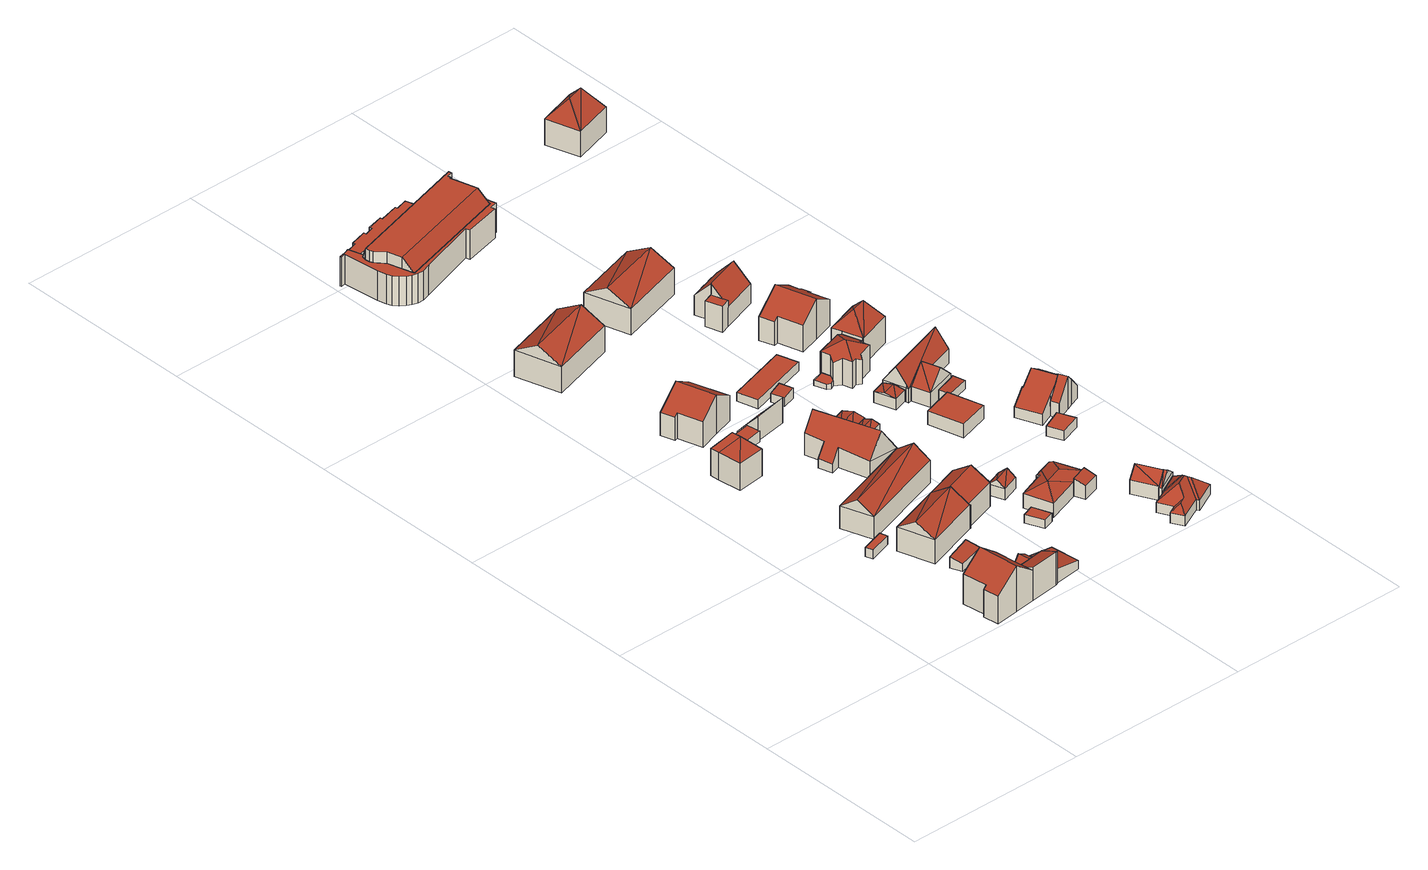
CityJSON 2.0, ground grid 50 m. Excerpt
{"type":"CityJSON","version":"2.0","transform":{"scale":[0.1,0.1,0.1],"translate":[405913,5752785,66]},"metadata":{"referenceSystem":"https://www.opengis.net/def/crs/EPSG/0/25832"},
"CityObjects":{
"building1":{"type":"Building","attributes":{"Gemeindeschluessel":"05515000","Geometrietyp2DReferenz":"3000","function":"31001_1310","roofType":"1000","measuredHeight":2.56},"geometry":[{"type":"Solid","lod":"2","boundaries":[[[[0,1,2,3]],[[4,5,1,0]],[[6,7,5,4]],[[8,9,7,6]],[[3,2,9,8]],[[6,4,0,3,8]],[[1,5,7,9,2]]]],"semantics":{"surfaces":[{"type":"WallSurface"},{"type":"RoofSurface"},{"type":"GroundSurface"}],"values":[[0,0,0,0,0,1,2]]}}]},
"building2":{"type":"Building","attributes":{"Gemeindeschluessel":"05515000","Geometrietyp2DReferenz":"3000","function":"31001_1000"},"address":[{"country":"Germany","locality":"Münster","thoroughfareNumber":"15","thoroughfareName":"Westfalenstraße"}],"children":["building2-1","building2-2","building2-3"]},
"building2-1":{"type":"BuildingPart","attributes":{"roofType":"3100","measuredHeight":5.2},"parents":["building2"],"geometry":[{"type":"Solid","lod":"2","boundaries":[[[[10,11,12,13]],[[14,15,11,10]],[[16,17,15,14]],[[10,18,14]],[[13,19,18,10]],[[14,18,19,16]],[[11,15,17,12]],[[12,17,16,13]],[[16,19,13]]]],"semantics":{"surfaces":[{"type":"WallSurface"},{"type":"RoofSurface"},{"type":"GroundSurface"},{"type":"ClosureSurface"}],"values":[[0,0,0,0,1,1,2,3,3]]}}]},
"building2-2":{"type":"BuildingPart","attributes":{"roofType":"2100","measuredHeight":9.18},"parents":["building2"],"geometry":[{"type":"Solid","lod":"2","boundaries":[[[[20,21,17,16,22]],[[23,24,21,20]],[[25,26,24,23]],[[27,28,29,26,25]],[[30,13,12,31,32]],[[32,33,27,25,23,20,22,30]],[[21,24,26,29,31,12,17]],[[28,27,33]],[[31,29,28,33,32]],[[19,13,30,22,16]],[[17,12,13,16]],[[13,19,16]]]],"semantics":{"surfaces":[{"type":"WallSurface"},{"type":"RoofSurface"},{"type":"GroundSurface"},{"type":"ClosureSurface"}],"values":[[0,0,0,0,0,1,2,0,3,0,3,3]]}}]},
"building2-3":{"type":"BuildingPart","attributes":{"roofType":"3100","measuredHeight":12.83},"parents":["building2"],"geometry":[{"type":"Solid","lod":"2","boundaries":[[[[34,35,29,28]],[[36,37,35,34]],[[38,39,37,36]],[[40,41,39,38]],[[42,43,41,40]],[[44,45,43,42]],[[46,47,45,44]],[[48,32,31,47,46]],[[42,40,38,36,34,44]],[[28,33,48,46,44,34]],[[35,37,39,41,43,45,47,31,29]],[[32,48,33]],[[31,32,33,28,29]]]],"semantics":{"surfaces":[{"type":"WallSurface"},{"type":"RoofSurface"},{"type":"GroundSurface"},{"type":"ClosureSurface"}],"values":[[0,0,0,0,0,0,0,0,1,1,2,0,3]]}}]},
"building3":{"type":"Building","attributes":{"Gemeindeschluessel":"05515000","Geometrietyp2DReferenz":"3000","function":"31001_1310","roofType":"2100","measuredHeight":3.02},"geometry":[{"type":"Solid","lod":"2","boundaries":[[[[49,50,51,52]],[[53,54,50,49]],[[55,56,54,53]],[[52,51,56,55]],[[53,49,52,55]],[[50,54,56,51]]]],"semantics":{"surfaces":[{"type":"WallSurface"},{"type":"RoofSurface"},{"type":"GroundSurface"}],"values":[[0,0,0,0,1,2]]}}]},
"building4":{"type":"Building","attributes":{"Gemeindeschluessel":"05515000","Geometrietyp2DReferenz":"3000","function":"31001_1000","roofType":"3200","measuredHeight":11.42},"address":[{"country":"Germany","locality":"Münster","thoroughfareNumber":"7","thoroughfareName":"Westfalenstraße"}],"geometry":[{"type":"Solid","lod":"2","boundaries":[[[[57,58,59,60]],[[61,62,58,57]],[[63,64,62,61]],[[65,66,64,63]],[[67,68,66,65]],[[69,70,68,67]],[[71,72,70,69]],[[73,74,72,71]],[[75,76,74,73]],[[77,78,76,75]],[[79,80,78,77]],[[81,82,80,79]],[[83,84,82,81]],[[85,86,84,83]],[[87,88,86,85]],[[89,90,88,87]],[[60,59,90,89]],[[81,79,77,75,73,71,69,67,91,83]],[[61,92,63]],[[65,92,91,67]],[[63,92,65]],[[83,91,92,85]],[[57,60,89,87,85,92,61]],[[58,62,64,66,68,70,72,74,76,78,80,82,84,86,88,90,59]]]],"semantics":{"surfaces":[{"type":"WallSurface"},{"type":"RoofSurface"},{"type":"GroundSurface"}],"values":[[0,0,0,0,0,0,0,0,0,0,0,0,0,0,0,0,0,1,1,1,1,1,1,2]]}}]},
"building5":{"type":"Building","attributes":{"Gemeindeschluessel":"05515000","Geometrietyp2DReferenz":"3000","function":"31001_1000","roofType":"3100","measuredHeight":10.02},"address":[{"country":"Germany","locality":"Münster","thoroughfareNumber":"13","thoroughfareName":"Westfalenstraße"}],"geometry":[{"type":"Solid","lod":"2","boundaries":[[[[93,94,95,96]],[[97,98,94,93]],[[99,100,98,97]],[[96,95,100,99]],[[93,101,97]],[[99,102,96]],[[93,96,102]],[[102,101,93]],[[101,102,99]],[[99,97,101]],[[94,98,100,95]]]],"semantics":{"surfaces":[{"type":"WallSurface"},{"type":"RoofSurface"},{"type":"GroundSurface"}],"values":[[0,0,0,0,0,0,1,1,1,1,2]]}}]},
"building6":{"type":"Building","attributes":{"Gemeindeschluessel":"05515000","Geometrietyp2DReferenz":"3000","function":"31001_1310","roofType":"2100","measuredHeight":4.15},"geometry":[{"type":"Solid","lod":"2","boundaries":[[[[103,104,105,106]],[[107,108,104,103]],[[109,110,108,107]],[[106,105,110,109]],[[107,103,106,109]],[[104,108,110,105]]]],"semantics":{"surfaces":[{"type":"WallSurface"},{"type":"RoofSurface"},{"type":"GroundSurface"}],"values":[[0,0,0,0,1,2]]}}]},
"building7":{"type":"Building","attributes":{"Gemeindeschluessel":"05515000","Geometrietyp2DReferenz":"3000","function":"31001_1000","roofType":"3100","measuredHeight":9.52},"address":[{"country":"Germany","locality":"Münster","thoroughfareNumber":"11","thoroughfareName":"Westfalenstraße"},{"country":"Germany","locality":"Münster","thoroughfareNumber":"11a","thoroughfareName":"Westfalenstraße"}],"geometry":[{"type":"Solid","lod":"2","boundaries":[[[[111,112,113,114]],[[115,116,112,111]],[[117,118,116,115]],[[114,113,118,117]],[[111,119,115]],[[117,120,114]],[[120,119,111]],[[111,114,120]],[[117,115,119]],[[119,120,117]],[[112,116,118,113]]]],"semantics":{"surfaces":[{"type":"WallSurface"},{"type":"RoofSurface"},{"type":"GroundSurface"}],"values":[[0,0,0,0,0,0,1,1,1,1,2]]}}]},
"building8":{"type":"Building","attributes":{"Gemeindeschluessel":"05515000","Geometrietyp2DReferenz":"3000","function":"31001_1000","roofType":"3100","measuredHeight":11.06},"address":[{"country":"Germany","locality":"Münster","thoroughfareNumber":"163b","thoroughfareName":"Hohe Geest"}],"geometry":[{"type":"Solid","lod":"2","boundaries":[[[[121,122,123,124]],[[125,126,122,121]],[[127,128,126,125]],[[129,130,128,127]],[[131,132,130,129]],[[133,134,132,131]],[[135,136,134,133]],[[124,123,136,135]],[[129,127,125,121,124,131]],[[135,133,131,124]],[[122,126,128,130,132,134,136,123]]]],"semantics":{"surfaces":[{"type":"WallSurface"},{"type":"RoofSurface"},{"type":"GroundSurface"}],"values":[[0,0,0,0,0,0,0,0,1,1,2]]}}]},
"building9":{"type":"Building","attributes":{"Gemeindeschluessel":"05515000","Geometrietyp2DReferenz":"3000","function":"31001_1310","roofType":"9999","measuredHeight":3},"geometry":[{"type":"Solid","lod":"2","boundaries":[[[[137,138,139,140,141]],[[139,142,143,140]],[[138,144,142,139]],[[137,145,144,138]],[[141,146,145,137]],[[140,143,146,141]],[[142,144,145,146,143]]]],"semantics":{"surfaces":[{"type":"RoofSurface"},{"type":"WallSurface"},{"type":"GroundSurface"}],"values":[[0,1,1,1,1,1,2]]}}]},
"building10":{"type":"Building","attributes":{"Gemeindeschluessel":"05515000","Geometrietyp2DReferenz":"3000","function":"31001_1000","roofType":"3100","measuredHeight":9.82},"address":[{"country":"Germany","locality":"Münster","thoroughfareNumber":"13a","thoroughfareName":"Westfalenstraße"}],"geometry":[{"type":"Solid","lod":"2","boundaries":[[[[147,148,149,150]],[[151,152,148,147]],[[153,154,152,151]],[[155,95,154,153]],[[156,157,95,155]],[[99,100,157,156]],[[158,159,100,99]],[[150,149,159,158]],[[155,153,151,147,150,156]],[[158,99,156,150]],[[148,152,154,95,157,100,159,149]]]],"semantics":{"surfaces":[{"type":"WallSurface"},{"type":"RoofSurface"},{"type":"GroundSurface"}],"values":[[0,0,0,0,0,0,0,0,1,1,2]]}}]},
"building11":{"type":"Building","attributes":{"Gemeindeschluessel":"05515000","Geometrietyp2DReferenz":"3000","function":"31001_1000","roofType":"3100","measuredHeight":10.88},"address":[{"country":"Germany","locality":"Münster","thoroughfareNumber":"169","thoroughfareName":"Hohe Geest"}],"geometry":[{"type":"Solid","lod":"2","boundaries":[[[[160,161,162,163]],[[164,165,161,160]],[[166,167,165,164]],[[163,162,167,166]],[[160,168,164]],[[166,169,163]],[[169,168,160]],[[160,163,169]],[[166,164,168]],[[168,169,166]],[[161,165,167,162]]]],"semantics":{"surfaces":[{"type":"WallSurface"},{"type":"RoofSurface"},{"type":"GroundSurface"}],"values":[[0,0,0,0,0,0,1,1,1,1,2]]}}]},
"building12":{"type":"Building","attributes":{"Gemeindeschluessel":"05515000","Geometrietyp2DReferenz":"3000","function":"31001_1310","roofType":"2100","measuredHeight":6.87},"geometry":[{"type":"Solid","lod":"2","boundaries":[[[[170,171,172]],[[173,142,171,170]],[[174,143,142,173]],[[175,143,174]],[[174,173,170,172,175]],[[171,142,143,175,172]]]],"semantics":{"surfaces":[{"type":"WallSurface"},{"type":"RoofSurface"},{"type":"GroundSurface"}],"values":[[0,0,0,0,1,2]]}}]},
"building13":{"type":"Building","attributes":{"Gemeindeschluessel":"05515000","Geometrietyp2DReferenz":"3000","function":"31001_1000","roofType":"5000","measuredHeight":10.74},"address":[{"country":"Germany","locality":"Münster","thoroughfareNumber":"9","thoroughfareName":"Westfalenstraße"}],"geometry":[{"type":"Solid","lod":"2","boundaries":[[[[176,177,178,179]],[[180,181,177,176]],[[182,183,181,180]],[[184,185,183,182]],[[186,187,185,184]],[[188,189,187,186]],[[190,191,189,188]],[[192,193,191,190]],[[194,195,193,192]],[[196,197,195,194]],[[198,199,197,196]],[[179,178,199,198]],[[196,194,192,190,188,200,201,198]],[[201,200,186,184,182,180,176,179]],[[186,200,188]],[[198,201,179]],[[177,181,183,185,187,189,191,193,195,197,199,178]]]],"semantics":{"surfaces":[{"type":"WallSurface"},{"type":"RoofSurface"},{"type":"GroundSurface"}],"values":[[0,0,0,0,0,0,0,0,0,0,0,0,1,1,0,0,2]]}}]},
"building14":{"type":"Building","attributes":{"Gemeindeschluessel":"05515000","Geometrietyp2DReferenz":"3000","function":"31001_2460","roofType":"1000","measuredHeight":2.3},"geometry":[{"type":"Solid","lod":"2","boundaries":[[[[202,203,204,205]],[[206,207,203,202]],[[208,209,207,206]],[[205,204,209,208]],[[206,202,205,208]],[[203,207,209,204]]]],"semantics":{"surfaces":[{"type":"WallSurface"},{"type":"RoofSurface"},{"type":"GroundSurface"}],"values":[[0,0,0,0,1,2]]}}]},
"building15":{"type":"Building","attributes":{"Gemeindeschluessel":"05515000","Geometrietyp2DReferenz":"3000","function":"31001_1310","roofType":"3100","measuredHeight":4.95},"geometry":[{"type":"Solid","lod":"2","boundaries":[[[[210,211,212,213]],[[214,215,211,210]],[[216,217,215,214]],[[213,212,217,216]],[[210,218,214]],[[216,219,213]],[[210,213,219]],[[219,218,210]],[[218,219,216]],[[216,214,218]],[[211,215,217,212]]]],"semantics":{"surfaces":[{"type":"WallSurface"},{"type":"RoofSurface"},{"type":"GroundSurface"}],"values":[[0,0,0,0,0,0,1,1,1,1,2]]}}]},
"building16":{"type":"Building","attributes":{"Gemeindeschluessel":"05515000","Geometrietyp2DReferenz":"3000","function":"31001_1310"},"children":["building16-1","building16-2"]},
"building16-1":{"type":"BuildingPart","attributes":{"roofType":"3100","measuredHeight":3.05},"parents":["building16"],"geometry":[{"type":"Solid","lod":"2","boundaries":[[[[220,221,222,223]],[[224,225,226,221,220]],[[223,222,227,228,229]],[[220,230,224]],[[229,231,223]],[[220,223,231]],[[231,230,220]],[[230,231,229]],[[229,224,230]],[[221,226,227,222]],[[225,224,229,228]],[[227,226,225,228]]]],"semantics":{"surfaces":[{"type":"WallSurface"},{"type":"RoofSurface"},{"type":"GroundSurface"},{"type":"ClosureSurface"}],"values":[[0,0,0,0,0,1,1,1,1,2,0,3]]}}]},
"building16-2":{"type":"BuildingPart","attributes":{"roofType":"3100","measuredHeight":3.05},"parents":["building16"],"geometry":[{"type":"Solid","lod":"2","boundaries":[[[[232,233,234,235]],[[228,227,233,232]],[[236,237,226,225]],[[238,239,237,236]],[[235,234,239,238]],[[235,240,241]],[[235,238,240]],[[225,228,232,241,236]],[[240,236,241]],[[241,232,235]],[[240,238,236]],[[233,227,226,237,239,234]],[[227,228,225,226]]]],"semantics":{"surfaces":[{"type":"WallSurface"},{"type":"RoofSurface"},{"type":"GroundSurface"},{"type":"ClosureSurface"}],"values":[[0,0,0,0,0,1,1,1,1,0,0,2,3]]}}]},
"building17":{"type":"Building","attributes":{"Gemeindeschluessel":"05515000","Geometrietyp2DReferenz":"3000","function":"31001_1310","roofType":"2100","measuredHeight":2.9},"geometry":[{"type":"Solid","lod":"2","boundaries":[[[[242,243,244,245]],[[246,247,243,242]],[[248,249,247,246]],[[245,244,249,248]],[[246,242,245,248]],[[243,247,249,244]]]],"semantics":{"surfaces":[{"type":"WallSurface"},{"type":"RoofSurface"},{"type":"GroundSurface"}],"values":[[0,0,0,0,1,2]]}}]},
"building18":{"type":"Building","attributes":{"Gemeindeschluessel":"05515000","Geometrietyp2DReferenz":"3000","function":"31001_1000"},"address":[{"country":"Germany","locality":"Münster","thoroughfareNumber":"8","thoroughfareName":"Auf der Geist"}],"children":["building18-1","building18-2"]},
"building18-1":{"type":"BuildingPart","attributes":{"roofType":"3200","measuredHeight":5.85},"parents":["building18"],"geometry":[{"type":"Solid","lod":"2","boundaries":[[[[250,251,252,253]],[[254,255,251,250]],[[256,257,255,254]],[[258,259,257,256]],[[260,261,259,258]],[[262,263,261,260]],[[264,265,266,267]],[[268,269,265,264]],[[253,252,269,268]],[[260,270,262]],[[268,271,253]],[[258,256,271,270,260]],[[254,250,253,271,256]],[[267,262,270,271,264]],[[264,271,268]],[[251,255,257,259,261,263,266,265,269,252]],[[263,262,267,266]]]],"semantics":{"surfaces":[{"type":"WallSurface"},{"type":"RoofSurface"},{"type":"GroundSurface"},{"type":"ClosureSurface"}],"values":[[0,0,0,0,0,0,0,0,0,1,1,1,1,1,1,2,3]]}}]},
"building18-2":{"type":"BuildingPart","attributes":{"roofType":"2100","measuredHeight":4.91},"parents":["building18"],"geometry":[{"type":"Solid","lod":"2","boundaries":[[[[272,273,263,262,274]],[[275,276,273,272]],[[277,267,266,276,275]],[[275,272,274,277]],[[273,276,266,263]],[[267,277,274,262]],[[263,266,267,262]]]],"semantics":{"surfaces":[{"type":"WallSurface"},{"type":"RoofSurface"},{"type":"GroundSurface"},{"type":"ClosureSurface"}],"values":[[0,0,0,1,2,0,3]]}}]},
"building19":{"type":"Building","attributes":{"Gemeindeschluessel":"05515000","Geometrietyp2DReferenz":"3000","function":"31001_2460","roofType":"1000","measuredHeight":2.51},"geometry":[{"type":"Solid","lod":"2","boundaries":[[[[278,279,280,281]],[[282,283,279,278]],[[284,285,283,282]],[[281,280,285,284]],[[282,278,281,284]],[[279,283,285,280]]]],"semantics":{"surfaces":[{"type":"WallSurface"},{"type":"RoofSurface"},{"type":"GroundSurface"}],"values":[[0,0,0,0,1,2]]}}]},
"building20":{"type":"Building","attributes":{"Gemeindeschluessel":"05515000","Geometrietyp2DReferenz":"3000","function":"51009_1610","roofType":"1000","measuredHeight":8.22},"geometry":[{"type":"Solid","lod":"2","boundaries":[[[[286,287,288,289]],[[290,291,287,286]],[[292,293,291,290]],[[294,295,293,292]],[[296,297,295,294]],[[298,299,297,296]],[[300,301,299,298]],[[302,303,301,300]],[[304,305,303,302]],[[306,307,305,304]],[[308,309,307,306]],[[310,311,309,308]],[[312,313,311,310]],[[314,315,313,312]],[[316,317,315,314]],[[318,319,317,316]],[[320,321,319,318]],[[322,323,321,320]],[[324,325,323,322]],[[326,327,325,324]],[[328,329,327,326]],[[330,331,329,328]],[[332,333,331,330]],[[334,335,333,332]],[[336,337,335,334]],[[338,339,337,336]],[[340,341,339,338]],[[342,343,341,340]],[[344,345,343,342]],[[346,347,345,344]],[[348,349,347,346]],[[350,351,349,348]],[[352,353,351,350]],[[289,288,353,352]],[[350,348,346,344,342,340,338,336,334,332,330,328,326,324,322,320,318,316,314,312,310,308,306,304,302,300,298,296,294,292,290,286,289,352]],[[287,291,293,295,297,299,301,303,305,307,309,311,313,315,317,319,321,323,325,327,329,331,333,335,337,339,341,343,345,347,349,351,353,288]]]],"semantics":{"surfaces":[{"type":"WallSurface"},{"type":"RoofSurface"},{"type":"GroundSurface"}],"values":[[0,0,0,0,0,0,0,0,0,0,0,0,0,0,0,0,0,0,0,0,0,0,0,0,0,0,0,0,0,0,0,0,0,0,1,2]]}}]},
"building21":{"type":"Building","attributes":{"Gemeindeschluessel":"05515000","Geometrietyp2DReferenz":"3000","function":"31001_1000"},"address":[{"country":"Germany","locality":"Münster","thoroughfareNumber":"471","thoroughfareName":"Hammer Straße"},{"country":"Germany","locality":"Münster","thoroughfareNumber":"215","thoroughfareName":"Hohe Geest"}],"children":["building21-1","building21-2"]},
"building21-1":{"type":"BuildingPart","attributes":{"roofType":"1000","measuredHeight":7.83},"parents":["building21"],"geometry":[{"type":"Solid","lod":"2","boundaries":[[[[354,355,356,357]],[[358,359,355,354]],[[360,361,359,358]],[[362,363,361,360]],[[364,365,363,362]],[[366,367,365,364]],[[368,369,370,367,366]],[[364,362,360,358,354,357,371,372,373,374,375,376,377,378,368,366]],[[379,309,307,305,380,381,382,383,356,355,359,361,363,365,367,370]],[[377,309,379,384,378]],[[376,307,309,377]],[[375,305,307,376]],[[374,380,305,375]],[[373,381,380,374]],[[372,382,381,373]],[[371,383,382,372]],[[357,356,383,371]],[[369,368,378,384]],[[379,370,369,384]]]],"semantics":{"surfaces":[{"type":"WallSurface"},{"type":"RoofSurface"},{"type":"GroundSurface"},{"type":"ClosureSurface"}],"values":[[0,0,0,0,0,0,0,1,2,0,0,0,0,0,0,0,0,0,3]]}}]},
"building21-2":{"type":"BuildingPart","attributes":{"roofType":"9999","measuredHeight":11.31},"parents":["building21"],"geometry":[{"type":"Solid","lod":"2","boundaries":[[[[385,386,317,387]],[[388,315,386,385]],[[389,313,315,388]],[[390,311,313,389]],[[384,379,311,390]],[[391,392,370,369]],[[393,394,392,391]],[[395,396,394,393]],[[397,398,396,395]],[[399,400,398,397]],[[401,402,400,399]],[[403,404,402,401]],[[405,406,404,403]],[[407,406,405]],[[408,409,406,407]],[[410,411,409,408]],[[412,413,411,410]],[[414,415,413,412]],[[416,417,415,414]],[[418,419,417,416]],[[420,421,419,418]],[[422,423,421,420]],[[424,425,423,422]],[[426,427,425,424]],[[428,429,427,426]],[[430,329,429,428]],[[431,327,329,430]],[[432,433,327,431]],[[434,325,433,432]],[[435,323,325,434]],[[436,437,323,435]],[[438,321,437,436]],[[439,319,321,438]],[[387,317,319,439]],[[435,434,432,436]],[[422,420,418,416,414,412,410,408,407,405,403,401,399,397,395,393,391,369,384,390,389,388,385,424]],[[431,430,428,426,424,385,387,439,438,436,432]],[[386,315,313,311,379,370,392,394,396,398,400,402,404,406,409,411,413,415,417,419,421,423,425,427,429,329,327,433,325,323,437,321,319,317]],[[379,384,369,370]]]],"semantics":{"surfaces":[{"type":"WallSurface"},{"type":"RoofSurface"},{"type":"GroundSurface"},{"type":"ClosureSurface"}],"values":[[0,0,0,0,0,0,0,0,0,0,0,0,0,0,0,0,0,0,0,0,0,0,0,0,0,0,0,0,0,0,0,0,0,0,1,1,1,2,3]]}}]},
"building22":{"type":"Building","attributes":{"Gemeindeschluessel":"05515000","Geometrietyp2DReferenz":"3000","function":"51009_1610","roofType":"1000","measuredHeight":1.51},"geometry":[{"type":"Solid","lod":"2","boundaries":[[[[440,441,442,443]],[[444,445,441,440]],[[446,447,445,444]],[[448,449,447,446]],[[450,451,449,448]],[[443,442,451,450]],[[448,446,444,440,443,450]],[[441,445,447,449,451,442]]]],"semantics":{"surfaces":[{"type":"WallSurface"},{"type":"RoofSurface"},{"type":"GroundSurface"}],"values":[[0,0,0,0,0,0,1,2]]}}]},
"building23":{"type":"Building","attributes":{"Gemeindeschluessel":"05515000","Geometrietyp2DReferenz":"3000","function":"51009_1610","roofType":"3100","measuredHeight":3.59},"geometry":[{"type":"Solid","lod":"2","boundaries":[[[[452,453,454,455]],[[456,457,453,452]],[[458,459,457,456]],[[455,454,459,458]],[[452,460,456]],[[458,461,455]],[[461,460,452]],[[452,455,461]],[[458,456,460]],[[460,461,458]],[[453,457,459,454]]]],"semantics":{"surfaces":[{"type":"WallSurface"},{"type":"RoofSurface"},{"type":"GroundSurface"}],"values":[[0,0,0,0,0,0,1,1,1,1,2]]}}]},
"building24":{"type":"Building","attributes":{"Gemeindeschluessel":"05515000","Geometrietyp2DReferenz":"3000","function":"31001_2460","roofType":"1000","measuredHeight":3.87},"address":[{"country":"Germany","locality":"Münster","thoroughfareNumber":"157","thoroughfareName":"Hohe Geest"}],"geometry":[{"type":"Solid","lod":"2","boundaries":[[[[462,463,464,465]],[[466,467,463,462]],[[468,469,467,466]],[[465,464,469,468]],[[466,462,465,468]],[[463,467,469,464]]]],"semantics":{"surfaces":[{"type":"WallSurface"},{"type":"RoofSurface"},{"type":"GroundSurface"}],"values":[[0,0,0,0,1,2]]}}]},
"building25":{"type":"Building","attributes":{"Gemeindeschluessel":"05515000","Geometrietyp2DReferenz":"3000","function":"31001_1000","roofType":"5000","measuredHeight":6.7},"address":[{"country":"Germany","locality":"Münster","thoroughfareNumber":"151","thoroughfareName":"Hohe Geest"}],"geometry":[{"type":"Solid","lod":"2","boundaries":[[[[470,471,472,473]],[[474,475,471,470]],[[476,477,475,474]],[[478,479,477,476]],[[480,481,479,478]],[[482,483,481,480]],[[484,485,483,482]],[[486,487,485,484]],[[488,489,487,486]],[[473,472,489,488]],[[490,488,486,491]],[[486,484,491]],[[492,493,490,491,484,482,494]],[[482,480,494]],[[494,480,478,492]],[[493,492,478,476,495]],[[495,476,474,496]],[[496,474,470,497]],[[470,473,497]],[[493,495,496,497,473,488,490]],[[471,475,477,479,481,483,485,487,489,472]]]],"semantics":{"surfaces":[{"type":"WallSurface"},{"type":"RoofSurface"},{"type":"GroundSurface"}],"values":[[0,0,0,0,0,0,0,0,0,0,1,1,1,1,1,1,1,1,1,1,2]]}}]},
"building26":{"type":"Building","attributes":{"Gemeindeschluessel":"05515000","Geometrietyp2DReferenz":"3000","function":"31001_1000","roofType":"3100","measuredHeight":10.79},"address":[{"country":"Germany","locality":"Münster","thoroughfareNumber":"167","thoroughfareName":"Hohe Geest"}],"geometry":[{"type":"Solid","lod":"2","boundaries":[[[[498,499,500,501]],[[502,503,499,498]],[[504,505,503,502]],[[501,500,505,504]],[[498,506,502]],[[504,507,501]],[[507,506,498]],[[498,501,507]],[[504,502,506]],[[506,507,504]],[[499,503,505,500]]]],"semantics":{"surfaces":[{"type":"WallSurface"},{"type":"RoofSurface"},{"type":"GroundSurface"}],"values":[[0,0,0,0,0,0,1,1,1,1,2]]}}]},
"building27":{"type":"Building","attributes":{"Gemeindeschluessel":"05515000","Geometrietyp2DReferenz":"3000","function":"31001_2460","roofType":"3100","measuredHeight":6.41},"geometry":[{"type":"Solid","lod":"2","boundaries":[[[[508,509,510,511]],[[512,513,509,508]],[[514,515,513,512]],[[511,510,515,514]],[[508,516,512]],[[514,517,511]],[[511,517,516]],[[516,508,511]],[[517,514,512]],[[512,516,517]],[[509,513,515,510]]]],"semantics":{"surfaces":[{"type":"WallSurface"},{"type":"RoofSurface"},{"type":"GroundSurface"}],"values":[[0,0,0,0,0,0,1,1,1,1,2]]}}]},
"building28":{"type":"Building","attributes":{"Gemeindeschluessel":"05515000","Geometrietyp2DReferenz":"3000","function":"51009_1610","roofType":"5000","measuredHeight":6.63},"geometry":[{"type":"Solid","lod":"2","boundaries":[[[[518,519,520,521]],[[522,510,519,518]],[[523,515,510,522]],[[524,525,515,523]],[[526,527,525,524]],[[521,520,527,526]],[[528,529,521]],[[529,530,518,521]],[[526,524,528]],[[531,529,528,524]],[[530,529,531,523,522]],[[531,524,523]],[[530,522,518]],[[528,521,526]],[[519,510,515,525,527,520]]]],"semantics":{"surfaces":[{"type":"WallSurface"},{"type":"RoofSurface"},{"type":"GroundSurface"}],"values":[[0,0,0,0,0,0,1,1,1,1,0,0,0,0,2]]}}]},
"building29":{"type":"Building","attributes":{"Gemeindeschluessel":"05515000","Geometrietyp2DReferenz":"3000","function":"31001_1000"},"address":[{"country":"Germany","locality":"Münster","thoroughfareNumber":"161","thoroughfareName":"Hohe Geest"}],"children":["building29-1","building29-2"]},
"building29-1":{"type":"BuildingPart","attributes":{"roofType":"5000","measuredHeight":9.52},"parents":["building29"],"geometry":[{"type":"Solid","lod":"2","boundaries":[[[[532,447,449,533]],[[534,535,447,532]],[[536,537,535,534]],[[538,539,537,536]],[[540,541,539,538]],[[542,543,544,545]],[[546,547,543,542]],[[548,549,547,546]],[[550,551,549,548]],[[552,553,551,550]],[[554,555,553,552]],[[556,557,555,554]],[[558,451,557,556]],[[533,449,451,558]],[[552,550,548,546,559,554]],[[542,545,540,538,536,560,559,546]],[[534,560,536]],[[532,533,558,556,554,559,560,534]],[[447,535,537,539,541,544,543,547,549,551,553,555,557,451,449]],[[544,541,540,545]]]],"semantics":{"surfaces":[{"type":"WallSurface"},{"type":"RoofSurface"},{"type":"GroundSurface"},{"type":"ClosureSurface"}],"values":[[0,0,0,0,0,0,0,0,0,0,0,0,0,0,1,1,1,1,2,3]]}}]},
"building29-2":{"type":"BuildingPart","attributes":{"roofType":"3200","measuredHeight":12.14},"parents":["building29"],"geometry":[{"type":"Solid","lod":"2","boundaries":[[[[561,562,563,564]],[[565,566,562,561]],[[567,545,544,566,565]],[[568,569,541,540,570]],[[564,563,569,568]],[[564,571,561]],[[570,567,565,572,568]],[[572,571,564]],[[564,568,572]],[[571,572,565]],[[565,561,571]],[[562,566,544,541,569,563]],[[545,567,570,540]],[[541,544,545,540]]]],"semantics":{"surfaces":[{"type":"WallSurface"},{"type":"RoofSurface"},{"type":"GroundSurface"},{"type":"ClosureSurface"}],"values":[[0,0,0,0,0,1,1,1,1,1,1,2,0,3]]}}]},
"building30":{"type":"Building","attributes":{"Gemeindeschluessel":"05515000","Geometrietyp2DReferenz":"3000","function":"51009_1610","roofType":"2100","measuredHeight":2.66},"geometry":[{"type":"Solid","lod":"2","boundaries":[[[[573,574,575,576]],[[577,578,574,573]],[[579,580,578,577]],[[581,582,580,579]],[[576,575,582,581]],[[579,577,573,576,581]],[[574,578,580,582,575]]]],"semantics":{"surfaces":[{"type":"WallSurface"},{"type":"RoofSurface"},{"type":"GroundSurface"}],"values":[[0,0,0,0,0,1,2]]}}]},
"building31":{"type":"Building","attributes":{"Gemeindeschluessel":"05515000","Geometrietyp2DReferenz":"3000","function":"31001_1000"},"address":[{"country":"Germany","locality":"Münster","thoroughfareNumber":"159","thoroughfareName":"Hohe Geest"},{"country":"Germany","locality":"Münster","thoroughfareNumber":"159a","thoroughfareName":"Hohe Geest"}],"children":["building31-1","building31-2"]},
"building31-1":{"type":"BuildingPart","attributes":{"roofType":"3100","measuredHeight":8.41},"parents":["building31"],"geometry":[{"type":"Solid","lod":"2","boundaries":[[[[583,584,585,586]],[[587,588,584,583]],[[589,590,588,587]],[[583,591,587]],[[591,583,586]],[[586,592,593,591]],[[587,591,593]],[[593,594,589,587]],[[584,588,590,585]],[[590,589,586,585]],[[592,594,593]],[[592,586,589,594]]]],"semantics":{"surfaces":[{"type":"WallSurface"},{"type":"RoofSurface"},{"type":"GroundSurface"},{"type":"ClosureSurface"}],"values":[[0,0,0,0,1,1,1,1,2,3,0,3]]}}]},
"building31-2":{"type":"BuildingPart","attributes":{"roofType":"3100","measuredHeight":9},"parents":["building31"],"geometry":[{"type":"Solid","lod":"2","boundaries":[[[[595,596,597,598]],[[586,585,596,595]],[[599,600,590,589]],[[601,602,600,599]],[[603,604,602,601]],[[598,597,604,603]],[[605,606,598]],[[598,603,605]],[[606,605,607,599]],[[599,589,594,592,586,595,606]],[[607,605,603,601]],[[607,601,599]],[[606,595,598]],[[596,585,590,600,602,604,597]],[[590,585,586,589]],[[586,592,594,589]]]],"semantics":{"surfaces":[{"type":"WallSurface"},{"type":"RoofSurface"},{"type":"GroundSurface"},{"type":"ClosureSurface"}],"values":[[0,0,0,0,0,0,1,1,1,1,0,0,0,2,3,3]]}}]},
"building32":{"type":"Building","attributes":{"Gemeindeschluessel":"05515000","Geometrietyp2DReferenz":"3000","function":"51009_1610","roofType":"1000","measuredHeight":2.7},"geometry":[{"type":"Solid","lod":"2","boundaries":[[[[608,609,610,611]],[[612,613,609,608]],[[614,615,613,612]],[[611,610,615,614]],[[612,608,611,614]],[[609,613,615,610]]]],"semantics":{"surfaces":[{"type":"WallSurface"},{"type":"RoofSurface"},{"type":"GroundSurface"}],"values":[[0,0,0,0,1,2]]}}]},
"building33":{"type":"Building","attributes":{"Gemeindeschluessel":"05515000","Geometrietyp2DReferenz":"3000","function":"31001_1000"},"address":[{"country":"Germany","locality":"Münster","thoroughfareNumber":"165","thoroughfareName":"Hohe Geest"}],"children":["building33-1","building33-2"]},
"building33-1":{"type":"BuildingPart","attributes":{"roofType":"3100","measuredHeight":10.3},"parents":["building33"],"geometry":[{"type":"Solid","lod":"2","boundaries":[[[[616,617,618,619,620]],[[621,622,617,616]],[[623,624,622,621]],[[625,626,624,623]],[[627,628,626,625]],[[629,630,628,627]],[[631,632,630,629]],[[633,634,632,631]],[[635,636,634,633]],[[637,638,636,635]],[[631,629,627,625,623,621,616,620,633]],[[639,637,635,633,620]],[[617,622,624,626,628,630,632,634,636,638,618]],[[639,620,619]],[[637,639,619,618,638]]]],"semantics":{"surfaces":[{"type":"WallSurface"},{"type":"RoofSurface"},{"type":"GroundSurface"},{"type":"ClosureSurface"}],"values":[[0,0,0,0,0,0,0,0,0,0,1,1,2,0,3]]}}]},
"building33-2":{"type":"BuildingPart","attributes":{"roofType":"1000","measuredHeight":7.22},"parents":["building33"],"geometry":[{"type":"Solid","lod":"2","boundaries":[[[[640,641,638,637,642]],[[643,644,641,640]],[[645,617,644,643]],[[640,642,639,619,645,643]],[[618,638,641,644,617]],[[639,642,637]],[[617,645,619,618]],[[638,618,619,639,637]]]],"semantics":{"surfaces":[{"type":"WallSurface"},{"type":"RoofSurface"},{"type":"GroundSurface"},{"type":"ClosureSurface"}],"values":[[0,0,0,1,2,0,3,3]]}}]},
"building34":{"type":"Building","attributes":{"Gemeindeschluessel":"05515000","Geometrietyp2DReferenz":"3000","function":"31001_1000","roofType":"3100","measuredHeight":11.12},"address":[{"country":"Germany","locality":"Münster","thoroughfareNumber":"163a","thoroughfareName":"Hohe Geest"}],"geometry":[{"type":"Solid","lod":"2","boundaries":[[[[646,647,648,649]],[[650,651,647,646]],[[652,653,651,650]],[[654,655,653,652]],[[656,657,655,654]],[[658,659,657,656]],[[660,661,659,658]],[[662,663,661,660]],[[664,665,663,662]],[[666,667,665,664]],[[668,669,667,666]],[[649,648,669,668]],[[662,660,658,656,654,664]],[[652,650,646,649,668,666,664,654]],[[647,651,653,655,657,659,661,663,665,667,669,648]]]],"semantics":{"surfaces":[{"type":"WallSurface"},{"type":"RoofSurface"},{"type":"GroundSurface"}],"values":[[0,0,0,0,0,0,0,0,0,0,0,0,1,1,2]]}}]},
"building35":{"type":"Building","attributes":{"Gemeindeschluessel":"05515000","Geometrietyp2DReferenz":"3000","function":"31001_1000"},"address":[{"country":"Germany","locality":"Münster","thoroughfareNumber":"155","thoroughfareName":"Hohe Geest"}],"children":["building35-1","building35-2"]},
"building35-1":{"type":"BuildingPart","attributes":{"roofType":"3100","measuredHeight":8.41},"parents":["building35"],"geometry":[{"type":"Solid","lod":"2","boundaries":[[[[670,671,672,673,674]],[[675,676,677,678,679]],[[680,681,676,675]],[[682,683,681,680]],[[684,685,683,682]],[[686,687,685,684]],[[688,689,687,686]],[[690,691,689,688]],[[674,673,691,690]],[[684,682,680,675,679,692,693,694,686]],[[695,670,674,690,688,686,694]],[[672,696,697,677,676,681,683,685,687,689,691,673]],[[671,670,695]],[[672,671,695,694,696]],[[678,692,679]],[[677,697,693,692,678]],[[697,696,694,693]]]],"semantics":{"surfaces":[{"type":"WallSurface"},{"type":"RoofSurface"},{"type":"GroundSurface"},{"type":"ClosureSurface"}],"values":[[0,0,0,0,0,0,0,0,0,1,1,2,0,3,0,3,3]]}}]},
"building35-2":{"type":"BuildingPart","attributes":{"roofType":"3100","measuredHeight":9.12},"parents":["building35"],"geometry":[{"type":"Solid","lod":"2","boundaries":[[[[698,699,672,671]],[[700,701,699,698]],[[702,703,701,700]],[[704,705,703,702]],[[706,707,705,704]],[[678,677,707,706]],[[700,698,671,695,708,702]],[[692,678,706,704,702,708]],[[697,696,672,699,701,703,705,707,677]],[[692,708,693]],[[677,678,692,693,697]],[[694,693,708,695]],[[672,696,694,695,671]],[[696,697,693,694]]]],"semantics":{"surfaces":[{"type":"WallSurface"},{"type":"RoofSurface"},{"type":"GroundSurface"},{"type":"ClosureSurface"}],"values":[[0,0,0,0,0,0,1,1,2,0,3,0,3,3]]}}]},
"building36":{"type":"Building","attributes":{"Gemeindeschluessel":"05515000","Geometrietyp2DReferenz":"3000","function":"31001_1000","roofType":"3200","measuredHeight":12.72},"address":[{"country":"Germany","locality":"Münster","thoroughfareNumber":"216","thoroughfareName":"Hohe Geest"}],"geometry":[{"type":"Solid","lod":"2","boundaries":[[[[709,710,711,712]],[[713,714,710,709]],[[715,716,714,713]],[[712,711,716,715]],[[709,717,713]],[[715,718,712]],[[718,717,709]],[[709,712,718]],[[717,718,715]],[[715,713,717]],[[710,714,716,711]]]],"semantics":{"surfaces":[{"type":"WallSurface"},{"type":"RoofSurface"},{"type":"GroundSurface"}],"values":[[0,0,0,0,1,1,1,1,1,1,2]]}}]}
},
"vertices":[
[177,408,39],[177,408,14],[184,388,14],[184,388,39],[209,418,39],[209,418,14],[240,428,39],[240,428,14],[246,408,39],[246,408,14],
[376,127,33],[376,127,10],[382,76,10],[382,76,33],[419,132,50],[419,132,10],[425,82,50],[425,82,10],[397,130,62],[404,79,62],
[430,37,101],[430,37,10],[425,82,82],[431,35,102],[431,35,10],[427,34,102],[427,34,10],[346,24,102],[346,24,94],[346,24,10],[382,76,82],[340,71,10],[340,71,82],[344,43,94],
[289,17,138],[289,17,10],[224,9,87],[224,9,10],[219,53,87],[219,53,10],[228,54,94],[228,54,10],[219,122,94],[219,122,10],[276,129,138],[276,129,10],[332,136,94],[332,136,10],[340,71,94],
[378,237,32],[378,237,12],[365,273,12],[365,273,42],[303,215,33],[303,215,12],[291,247,42],[291,247,12],
[211,829,92],[211,829,17],[240,832,17],[240,832,62],[215,799,93],[215,799,17],[140,790,93],[140,790,17],[132,855,93],[132,855,17],[130,879,93],[130,879,17],[158,882,93],[158,882,17],[156,897,74],[156,897,17],[172,899,74],[172,899,17],[172,903,69],[172,903,17],[191,905,69],[191,905,17],[193,889,89],[193,889,17],[204,891,89],[204,891,17],[204,888,93],[204,888,17],[207,864,93],[207,864,17],[207,860,93],[207,860,17],[236,864,62],[236,864,17],[171,852,132],[174,827,132],
[276,279,80],[276,279,13],[428,328,13],[428,328,80],[245,376,80],[245,376,13],[397,425,80],[397,425,13],[260,328,113],[413,377,113],
[430,37,52],[430,37,11],[506,46,11],[506,46,35],[420,117,52],[420,117,11],[496,126,35],[496,126,11],
[456,608,78],[456,608,15],[208,529,15],[208,529,78],[483,522,78],[483,522,15],[236,442,78],[236,442,15],[470,565,110],[222,485,110],
[190,971,91],[190,971,20],[247,989,20],[247,989,130],[170,1037,91],[170,1037,20],[161,1034,84],[161,1034,20],[149,1071,84],[149,1071,20],[216,1092,130],[216,1092,20],[273,1110,91],[273,1110,20],[305,1007,91],[305,1007,20],
[255,893,49],[301,901,49],[300,905,49],[295,937,49],[249,929,49],[300,905,19],[295,937,19],[301,901,19],[255,893,19],[249,929,19],
[522,363,80],[522,363,13],[507,410,13],[507,410,111],[429,333,80],[429,333,13],[431,329,78],[431,329,13],[428,328,78],[412,379,111],[412,379,13],[492,456,80],[492,456,13],
[241,1521,96],[241,1521,23],[58,1467,23],[58,1467,96],[276,1398,96],[276,1398,23],[94,1345,96],[94,1345,23],[259,1460,132],[76,1406,132],
[390,921,88],[390,921,19],[378,982,19],[300,905,86],[295,937,51],[290,965,19],
[366,706,73],[366,706,18],[389,623,18],[389,623,67],[342,699,41],[342,699,18],[331,736,44],[331,736,18],[356,743,76],[356,743,18],[342,794,80],[342,794,18],[442,822,35],[442,822,18],[462,765,35],[462,765,18],[429,756,80],[429,756,18],[448,688,85],[448,688,18],[485,698,35],[485,698,18],[500,654,35],[500,654,18],[376,804,125],[434,635,125],
[567,272,38],[567,272,15],[534,260,15],[534,260,38],[585,222,38],[585,222,15],[555,212,38],[555,212,15],
[564,358,44],[564,358,14],[613,375,14],[613,375,44],[549,399,44],[549,399,14],[598,417,44],[598,417,14],[557,378,63],[606,396,63],
[482,729,43],[482,729,19],[528,743,19],[528,743,43],[469,767,43],[469,767,42],[469,767,19],[515,783,19],[515,783,42],[515,783,43],[475,748,50],[522,763,50],
[520,785,42],[520,785,19],[501,841,19],[501,841,42],[464,766,42],[464,766,19],[446,823,42],[446,823,19],[455,794,50],[511,813,50],
[461,1010,50],[461,1010,21],[424,999,21],[424,999,45],[472,974,50],[472,974,21],[435,963,45],[435,963,21],
[650,334,55],[650,334,15],[572,306,15],[572,306,55],[647,343,50],[647,343,15],[670,352,50],[670,352,15],[706,364,50],[706,364,15],[709,354,55],[709,354,15],[736,279,55],[736,279,15],[688,262,55],[688,262,15],[690,263,15],[690,263,55],[598,230,55],[598,230,15],[680,302,74],[629,284,74],
[746,249,53],[746,249,15],[736,279,64],[700,233,53],[700,233,15],[690,263,64],
[535,1100,48],[535,1100,23],[367,1051,23],[367,1051,48],[552,1044,48],[552,1044,23],[383,995,48],[383,995,23],
[50,1847,108],[50,1847,26],[62,1837,26],[62,1837,108],[40,1859,108],[40,1859,26],[34,1872,108],[34,1872,26],[29,1896,108],[29,1896,26],[17,1995,108],[17,1995,26],[4,1992,108],[4,1992,26],[3,1996,108],[3,1996,26],[23,2001,108],[23,2001,26],[35,2005,108],[35,2005,26],[36,2001,108],[36,2001,26],[37,2001,108],[37,2001,26],[47,1968,108],[47,1968,26],[41,1961,108],[41,1961,26],[38,1949,108],[38,1949,26],[39,1937,108],[39,1937,26],[44,1928,108],[44,1928,26],[65,1904,108],[65,1904,26],[85,1833,108],[85,1833,26],[398,1920,108],[398,1920,26],[369,2024,108],[369,2024,26],[373,2025,108],[373,2025,26],[388,2029,108],[388,2029,26],[405,1969,108],[405,1969,26],[395,1966,108],[395,1966,26],[410,1913,108],[410,1913,26],[390,1908,108],[390,1908,26],[393,1897,108],[393,1897,26],[294,1874,108],[294,1874,26],[290,1884,108],[290,1884,26],[129,1833,108],[129,1833,26],[106,1826,108],[106,1826,26],[90,1826,108],[90,1826,26],[75,1830,108],[75,1830,26],
[134,2040,104],[134,2040,26],[136,2033,26],[136,2033,104],[179,2052,104],[179,2052,26],[181,2046,104],[181,2046,26],[232,2060,104],[232,2060,26],[234,2054,104],[234,2054,26],[266,2063,104],[266,2063,26],[273,2039,104],[273,2039,74],[273,2039,26],[112,2026,104],[110,2033,104],[65,2020,104],[67,2014,104],[35,2005,104],[36,2001,104],[37,2001,104],[45,1975,104],[45,1975,26],[67,2014,26],[65,2020,26],[110,2033,26],[112,2026,26],[45,1975,74],
[38,1948,139],[38,1948,26],[39,1937,139],[38,1949,136],[41,1961,107],[47,1968,92],[362,2064,74],[362,2064,26],[363,2064,74],[363,2064,26],[365,2064,75],[365,2064,26],[367,2064,76],[367,2064,26],[368,2064,78],[368,2064,26],[370,2064,80],[370,2064,26],[372,2063,82],[372,2063,26],[374,2062,86],[374,2062,26],[374,2062,87],[375,2062,89],[375,2062,26],[377,2060,93],[377,2060,26],[378,2059,98],[378,2059,26],[379,2058,102],[379,2058,26],[380,2056,106],[380,2056,26],[381,2055,111],[381,2055,26],[382,2053,117],[382,2053,26],[382,2052,119],[382,2052,26],[384,2045,139],[384,2045,26],[386,2037,139],[386,2037,26],[371,2033,139],[371,2033,26],[373,2025,139],[369,2024,139],[389,1953,139],[389,1953,26],[398,1920,106],[85,1833,106],[76,1865,139],[76,1865,26],[65,1904,139],[44,1928,139],
[551,947,37],[551,947,22],[560,943,22],[560,943,37],[540,979,37],[540,979,22],[573,989,37],[573,989,22],[580,967,37],[580,967,22],[571,947,37],[571,947,22],
[632,847,55],[632,847,25],[593,835,25],[593,835,55],[650,791,55],[650,791,25],[611,778,55],[611,778,25],[641,819,61],[602,807,61],
[652,594,62],[652,594,23],[735,618,23],[735,618,62],[626,688,62],[626,688,23],[709,712,62],[709,712,23],
[783,39,40],[783,39,12],[800,6,12],[800,6,40],[806,51,40],[806,51,12],[787,90,40],[787,90,12],[825,109,40],[825,109,12],[824,110,40],[824,110,12],[886,142,40],[886,142,12],[927,60,40],[927,60,12],[866,29,40],[866,29,12],[862,37,40],[862,37,12],[877,84,74],[881,75,74],[871,94,74],[869,86,79],[871,95,74],[841,72,79],[831,43,58],[808,31,58],
[510,1579,99],[510,1579,26],[327,1526,26],[327,1526,99],[545,1457,99],[545,1457,26],[363,1404,99],[363,1404,26],[527,1518,134],[345,1465,134],
[790,183,53],[790,183,14],[822,119,14],[822,119,53],[848,213,53],[848,213,14],[880,149,53],[880,149,14],[819,198,78],[851,134,78],
[820,118,52],[820,118,14],[824,110,14],[824,110,52],[822,119,52],[880,149,52],[882,150,52],[882,150,14],[886,142,52],[886,142,14],[855,126,80],[850,134,80],[822,119,54],[880,149,54],
[573,989,95],[580,967,95],[572,992,95],[572,992,22],[647,1016,95],[647,1016,22],[648,1014,95],[648,1014,22],[661,1018,88],[661,1018,22],[665,961,95],[665,961,22],[678,965,22],[678,965,88],[673,935,95],[673,935,22],[632,922,95],[632,922,22],[625,909,90],[625,909,22],[612,916,95],[612,916,22],[598,911,95],[598,911,22],[590,937,95],[590,937,22],[571,947,87],[624,961,118],[622,967,118],
[774,993,96],[774,993,22],[747,1074,22],[747,1074,96],[679,962,96],[679,962,22],[678,965,96],[652,1043,96],[652,1043,22],[661,1018,96],[734,1025,144],[693,1012,144],
[712,745,50],[712,745,24],[721,715,24],[721,715,49],[764,761,50],[764,761,24],[774,765,50],[774,765,24],[784,733,48],[784,733,24],
[764,761,62],[764,761,22],[748,811,22],[748,811,62],[678,735,62],[678,735,22],[663,784,62],[663,784,22],[721,748,106],[747,811,62],[706,798,106],[664,784,62],
[826,836,62],[826,836,22],[805,902,22],[805,902,62],[653,781,62],[653,781,22],[651,788,62],[651,788,22],[632,847,62],[632,847,22],[643,814,112],[815,869,112],[651,788,73],
[855,501,46],[855,501,19],[800,477,19],[800,477,46],[874,455,46],[874,455,19],[818,435,46],[818,435,19],
[537,1324,128],[537,1324,26],[537,1323,26],[537,1323,98],[537,1323,129],[524,1366,80],[524,1366,26],[556,1377,80],[556,1377,26],[556,1378,79],[556,1378,26],[585,1387,79],[585,1387,26],[585,1386,81],[585,1386,26],[621,1397,80],[621,1397,26],[635,1355,129],[635,1355,26],[649,1312,80],[649,1312,26],[550,1280,80],[550,1280,26],[545,1295,98],
[524,1271,98],[524,1271,26],[550,1280,98],[510,1315,98],[510,1315,26],[537,1324,98],
[719,1186,91],[719,1186,25],[712,1208,25],[712,1208,91],[706,1182,99],[706,1182,25],[723,1126,99],[723,1126,25],[666,1108,137],[666,1108,25],[609,1091,99],[609,1091,25],[589,1156,99],[589,1156,25],[578,1153,91],[578,1153,25],[565,1193,91],[565,1193,25],[635,1214,137],[635,1214,25],[692,1231,99],[692,1231,25],[700,1204,99],[700,1204,25],
[940,560,74],[940,560,58],[940,560,22],[930,584,22],[930,584,74],[819,510,52],[819,510,22],[857,526,22],[857,526,64],[857,526,78],[792,576,52],[792,576,22],[833,594,80],[833,594,22],[834,592,80],[834,592,22],[873,608,106],[873,608,22],[909,622,78],[909,622,22],[926,582,78],[926,582,22],[881,535,94],[896,542,104],[899,543,106],[906,546,101],[899,543,22],[896,542,22],
[950,536,58],[950,536,22],[923,526,92],[923,526,22],[906,519,113],[906,519,22],[866,503,64],[866,503,22],[865,505,64],[865,505,22],[896,542,113],
[750,1998,102],[750,1998,30],[858,2031,30],[858,2031,102],[722,2090,102],[722,2090,30],[829,2123,102],[829,2123,30],[767,2054,157],[814,2068,157]
]}
